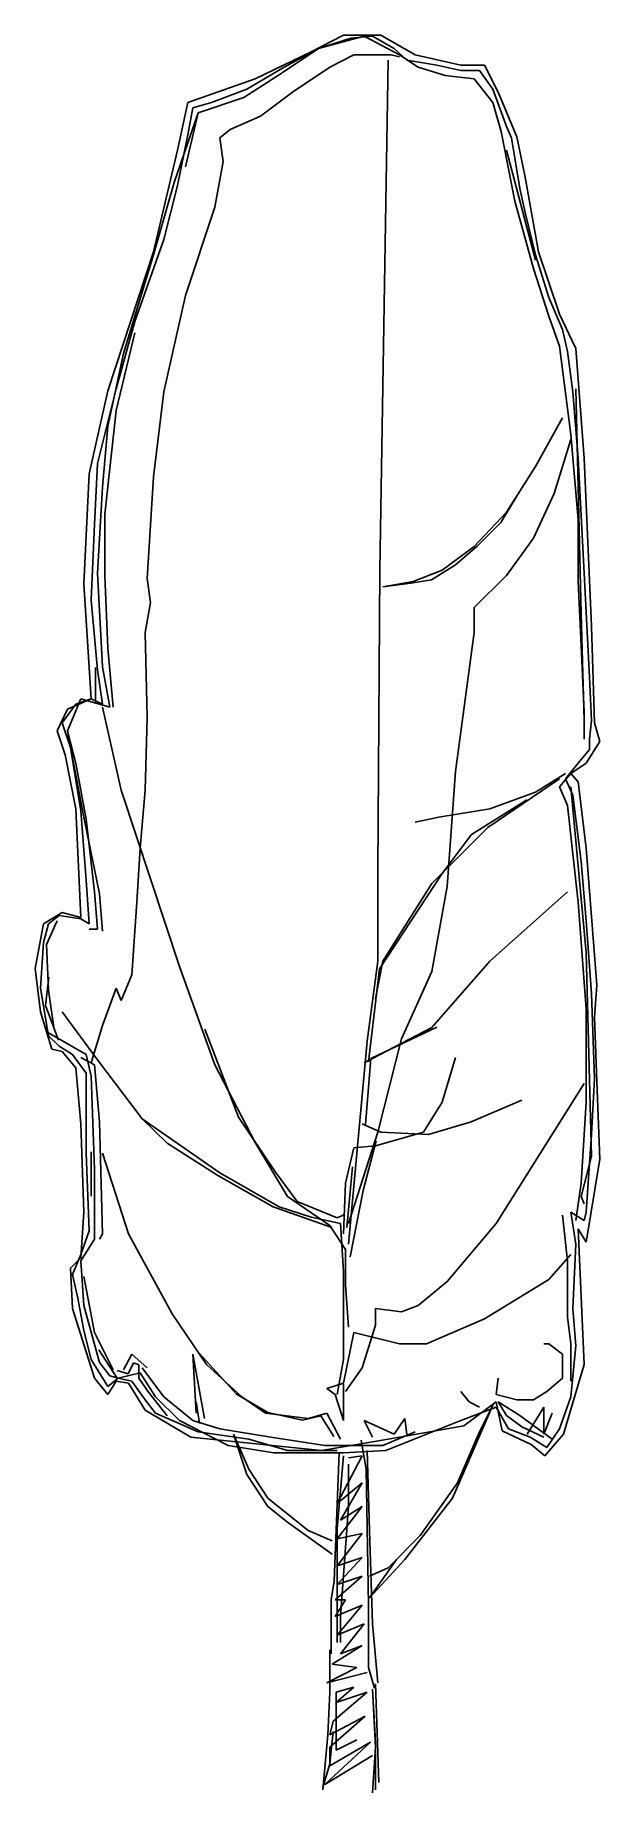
# Model space of a CAD drawing. Header units: millimetres. Extents: x 355.55 to 356.51, y 2522.44 to 2525.44.
import ezdxf

# ---------------------------------------------------------------- set-up
doc = ezdxf.new("R2010")
doc.units = ezdxf.units.MM
doc.header["$LTSCALE"] = 10
doc.layers.add('Vegetais', color=94, linetype='Continuous')

msp = doc.modelspace()

# ---------------------------------------------------------------- linework, layer by layer
at = {"layer": 'Vegetais'}
for p, q in [((356.015, 2525.4087), (356.0698, 2525.437)), ((356.0274, 2525.414), (356.1051, 2525.4353)), ((356.0274, 2525.414), (356.0822, 2525.4317)), ((356.0698, 2525.437), (356.1334, 2525.437)), ((356.0822, 2525.4317), (356.1193, 2525.4353)), ((356.1051, 2525.4353), (356.1652, 2525.4034)), ((356.1193, 2525.4353), (356.1564, 2525.414)), ((356.1334, 2525.437), (356.1917, 2525.4034)), ((355.9196, 2525.3628), (356.015, 2525.4087)), ((355.9638, 2525.3716), (356.0274, 2525.414)), ((355.9691, 2525.3822), (356.0274, 2525.414)), ((356.0468, 2525.3822), (356.0875, 2525.4034)), ((356.0875, 2525.4034), (356.1511, 2525.4034)), ((356.1511, 2525.4034), (356.1652, 2525.3999)), ((356.1564, 2525.414), (356.1776, 2525.3946)), ((356.1652, 2525.4034), (356.197, 2525.3822)), ((356.1917, 2525.4034), (356.2694, 2525.3858)), ((355.9002, 2525.331), (355.9638, 2525.3716)), ((355.9055, 2525.3451), (355.9691, 2525.3822)), ((355.9832, 2525.3398), (356.0468, 2525.3822)), ((356.1776, 2525.3946), (356.2288, 2525.3858)), ((356.197, 2525.3822), (356.2429, 2525.3681)), ((356.2288, 2525.3858), (356.2694, 2525.3769)), ((356.2694, 2525.3858), (356.3101, 2525.3858)), ((356.2694, 2525.3769), (356.3012, 2525.3769)), ((356.3012, 2525.3769), (356.3242, 2525.3451)), ((356.3101, 2525.3858), (356.333, 2525.3398)), ((355.8048, 2525.3222), (355.9196, 2525.3628)), ((355.8454, 2525.3222), (355.9055, 2525.3451)), ((356.2429, 2525.3681), (356.2924, 2525.3628)), ((356.2924, 2525.3628), (356.3242, 2525.3222)), ((356.3242, 2525.3451), (356.3472, 2525.2815)), ((355.7871, 2525.2409), (355.8048, 2525.3222)), ((355.8048, 2525.2674), (355.8136, 2525.3133)), ((355.8136, 2525.3133), (355.8454, 2525.3222)), ((355.8224, 2525.3045), (355.9002, 2525.331)), ((355.9284, 2525.2992), (355.9832, 2525.3398)), ((356.3242, 2525.3222), (356.3383, 2525.2727)), ((356.333, 2525.3398), (356.3648, 2525.2639)), ((355.7818, 2525.1861), (355.8224, 2525.3045)), ((355.8012, 2525.2126), (355.8224, 2525.3045)), ((355.8772, 2525.2762), (355.9284, 2525.2992)), ((356.3472, 2525.2815), (356.356, 2525.2621)), ((355.7871, 2525.1808), (355.8048, 2525.2674)), ((355.8595, 2525.2621), (355.8772, 2525.2762)), ((355.8648, 2525.2215), (355.8595, 2525.2621)), ((356.3383, 2525.2727), (356.3613, 2525.1543)), ((356.356, 2525.2621), (356.3701, 2525.1755)), ((356.3648, 2525.2639), (356.379, 2525.195)), ((355.7465, 2525.0678), (355.7871, 2525.2409)), ((355.8507, 2525.1437), (355.8648, 2525.2215)), ((356.3966, 2525.0536), (356.3472, 2525.2409)), ((356.379, 2525.195), (356.4019, 2525.0678)), ((355.7465, 2525.0625), (355.7818, 2525.1861)), ((355.7641, 2525.089), (355.7871, 2525.1808)), ((356.3701, 2525.1755), (356.379, 2525.1349)), ((355.8012, 2524.9936), (355.8507, 2525.1437)), ((356.3613, 2525.1543), (356.3931, 2525.0395)), ((356.379, 2525.1349), (356.3966, 2525.0625)), ((355.7147, 2524.9494), (355.7641, 2525.089)), ((355.6687, 2524.831), (355.7465, 2525.0678)), ((355.6952, 2524.8946), (355.7465, 2525.0625)), ((356.3966, 2525.0625), (356.4196, 2524.99)), ((356.4019, 2525.0678), (356.4373, 2524.9618)), ((356.3931, 2525.0395), (356.4196, 2524.9582)), ((355.7641, 2524.8292), (355.8012, 2524.9936)), ((356.4196, 2524.99), (356.4426, 2524.9353)), ((356.4196, 2524.9582), (356.4373, 2524.907)), ((356.4373, 2524.9618), (356.4655, 2524.9034)), ((355.6829, 2524.8345), (355.7147, 2524.9494)), ((355.6829, 2524.7974), (355.7147, 2524.93)), ((356.4426, 2524.9353), (356.4514, 2524.8981)), ((355.6687, 2524.7709), (355.6952, 2524.8946)), ((356.4373, 2524.907), (356.4567, 2524.7568)), ((356.4514, 2524.8981), (356.4602, 2524.8292)), ((356.4655, 2524.9034), (356.4797, 2524.7162)), ((355.6511, 2524.7073), (355.6829, 2524.8345)), ((356.4744, 2524.4512), (356.4655, 2524.8345)), ((355.6369, 2524.6897), (355.6687, 2524.831)), ((355.7465, 2524.6844), (355.7641, 2524.8292)), ((356.4602, 2524.8292), (356.4691, 2524.7162)), ((355.6634, 2524.6208), (355.6829, 2524.7974)), ((356.3966, 2524.702), (356.4426, 2524.7851)), ((355.6599, 2524.6667), (355.6687, 2524.7709)), ((356.4284, 2524.6561), (356.4567, 2524.748)), ((356.4567, 2524.7568), (356.4691, 2524.6119)), ((356.4691, 2524.7162), (356.4797, 2524.5201)), ((356.4797, 2524.7162), (356.492, 2524.43)), ((355.6281, 2524.5024), (355.6369, 2524.6897)), ((355.6458, 2524.6031), (355.6511, 2524.7073)), ((355.7359, 2524.5112), (355.7465, 2524.6844)), ((356.3472, 2524.6243), (356.3966, 2524.702)), ((355.6511, 2524.5201), (355.6599, 2524.6667)), ((356.3931, 2524.5801), (356.4284, 2524.6561)), ((355.6405, 2524.4741), (355.6458, 2524.6031)), ((355.6634, 2524.5165), (355.6634, 2524.6208)), ((356.4691, 2524.6119), (356.4691, 2524.5059)), ((356.3472, 2524.5165), (356.3931, 2524.5801)), ((355.6405, 2524.3063), (355.6281, 2524.5024)), ((355.6599, 2524.361), (355.6511, 2524.5201)), ((355.6687, 2524.3928), (355.6634, 2524.5165)), ((355.7412, 2524.4706), (355.7359, 2524.5112)), ((356.4691, 2524.5059), (356.4744, 2524.3964)), ((356.4797, 2524.5201), (356.4885, 2524.3434)), ((355.6511, 2524.3557), (355.6405, 2524.4741)), ((355.7323, 2524.4194), (355.7412, 2524.4706)), ((356.4797, 2524.2692), (356.4744, 2524.4512)), ((355.7359, 2524.2745), (355.7323, 2524.4194)), ((356.492, 2524.43), (356.4973, 2524.2656)), ((355.6776, 2524.2921), (355.6687, 2524.3928)), ((356.4744, 2524.3964), (356.4797, 2524.2833)), ((355.6477, 2524.3004), (355.6477, 2524.3594)), ((355.6599, 2524.2974), (355.6511, 2524.3557)), ((355.6723, 2524.2921), (355.6599, 2524.361)), ((356.4885, 2524.3434), (356.492, 2524.2692)), ((355.591, 2524.2656), (355.614, 2524.2974)), ((355.5998, 2524.2515), (355.6228, 2524.3063)), ((355.5998, 2524.2886), (355.6405, 2524.3063)), ((355.614, 2524.2974), (355.6405, 2524.3063)), ((355.6228, 2524.3063), (355.6723, 2524.2921)), ((355.6405, 2524.3063), (355.6599, 2524.2974)), ((355.5822, 2524.2515), (355.5998, 2524.2886)), ((355.6051, 2524.2232), (355.591, 2524.2656)), ((355.6917, 2524.1508), (355.6599, 2524.2921)), ((355.7323, 2524.1508), (355.7359, 2524.2745)), ((356.4797, 2524.2833), (356.4797, 2524.2374)), ((356.492, 2524.2692), (356.4885, 2524.2374)), ((356.4973, 2524.2656), (356.5062, 2524.2338)), ((355.5963, 2524.2109), (355.5822, 2524.2515)), ((355.6281, 2524.1049), (355.5998, 2524.2515)), ((355.614, 2524.1967), (355.5998, 2524.2515)), ((356.5062, 2524.2338), (356.4832, 2524.1967)), ((356.4885, 2524.2374), (356.4885, 2524.2197)), ((355.614, 2524.119), (355.5963, 2524.2109)), ((355.6228, 2524.1155), (355.6051, 2524.2232)), ((356.4885, 2524.2197), (356.4691, 2524.1967)), ((355.6316, 2524.1013), (355.614, 2524.1967)), ((356.4479, 2524.1791), (356.3966, 2524.1473)), ((356.4567, 2524.1791), (356.4373, 2524.1561)), ((356.4691, 2524.1967), (356.4479, 2524.1702)), ((356.4832, 2524.1967), (356.4567, 2524.1791)), ((356.4567, 2524.1791), (356.4691, 2524.1649)), ((355.7235, 2524.0519), (355.7323, 2524.1508)), ((356.4373, 2524.1561), (356.4514, 2524.1243)), ((356.4479, 2524.1702), (356.4602, 2524.142)), ((356.4832, 2523.8734), (356.4567, 2524.1561)), ((356.4691, 2524.1649), (356.4832, 2524.0519)), ((355.6228, 2523.9335), (355.614, 2524.119)), ((355.6316, 2523.9971), (355.6228, 2524.1155)), ((356.4514, 2524.1243), (356.4691, 2523.96)), ((356.4602, 2524.142), (356.4744, 2524.0289)), ((355.6546, 2523.9741), (355.6281, 2524.1049)), ((355.6458, 2523.9777), (355.6316, 2524.1013)), ((355.7182, 2523.96), (355.7235, 2524.0519)), ((356.4744, 2524.0289), (356.4832, 2523.9282)), ((356.4832, 2524.0519), (356.5009, 2523.8186)), ((355.6369, 2523.9229), (355.6316, 2523.9971)), ((355.6511, 2523.914), (355.6458, 2523.9777)), ((355.6599, 2523.9105), (355.6546, 2523.9741)), ((355.5592, 2523.9229), (355.591, 2523.9423)), ((355.568, 2523.9229), (355.5857, 2523.937)), ((355.5857, 2523.937), (355.6228, 2523.9317)), ((355.591, 2523.9423), (355.6228, 2523.9335)), ((355.7094, 2523.8363), (355.7182, 2523.96)), ((356.4691, 2523.96), (356.4832, 2523.778)), ((355.5451, 2523.8469), (355.5592, 2523.9229)), ((355.5592, 2523.8911), (355.568, 2523.9229)), ((355.5645, 2523.8875), (355.5822, 2523.9282)), ((355.6228, 2523.9317), (355.6369, 2523.9229)), ((355.6369, 2523.914), (355.6511, 2523.914)), ((356.4832, 2523.9282), (356.492, 2523.8045)), ((355.5539, 2523.8133), (355.5592, 2523.8911)), ((355.568, 2523.8098), (355.5645, 2523.8875)), ((356.492, 2523.5271), (356.4832, 2523.8734)), ((355.5539, 2523.7727), (355.5451, 2523.8469)), ((355.568, 2523.7321), (355.5539, 2523.8133)), ((355.5629, 2523.7838), (355.5684, 2523.8318)), ((355.6599, 2523.7497), (355.6829, 2523.8133)), ((355.6829, 2523.8133), (355.6917, 2523.7921)), ((355.6917, 2523.7921), (355.7094, 2523.8363)), ((356.5009, 2523.8186), (356.4973, 2523.7639)), ((355.585, 2523.7247), (355.5629, 2523.7838)), ((355.5769, 2523.7462), (355.568, 2523.8098)), ((356.492, 2523.8045), (356.4973, 2523.6596)), ((355.5733, 2523.7091), (355.5539, 2523.7727)), ((355.6511, 2523.6914), (355.591, 2523.7727)), ((356.4832, 2523.778), (356.4832, 2523.619)), ((356.4973, 2523.7639), (356.5009, 2523.6543)), ((355.6316, 2523.7003), (355.568, 2523.7374)), ((355.5857, 2523.7144), (355.568, 2523.7321)), ((355.6405, 2523.6861), (355.6599, 2523.7497)), ((355.591, 2523.7056), (355.5733, 2523.7091)), ((355.6087, 2523.7003), (355.5857, 2523.7144)), ((355.614, 2523.6773), (355.591, 2523.7056)), ((355.6316, 2523.6685), (355.6087, 2523.7003)), ((355.6458, 2523.6826), (355.6228, 2523.695)), ((355.6405, 2523.6632), (355.6316, 2523.7003)), ((355.6228, 2523.5819), (355.614, 2523.6773)), ((355.6316, 2523.5324), (355.6316, 2523.6685)), ((355.6546, 2523.5854), (355.6458, 2523.6826)), ((355.727, 2523.5907), (355.6511, 2523.6914)), ((355.6458, 2523.5042), (355.6405, 2523.6632)), ((356.3295, 2523.4123), (356.4797, 2523.6508)), ((356.4973, 2523.6596), (356.492, 2523.5642)), ((356.5009, 2523.6543), (356.5062, 2523.5218)), ((356.4832, 2523.619), (356.4744, 2523.4812)), ((355.6281, 2523.4317), (355.6228, 2523.5819)), ((355.6599, 2523.3946), (355.6546, 2523.5854)), ((355.7695, 2523.5495), (355.727, 2523.5907)), ((356.492, 2523.5642), (356.4832, 2523.4317)), ((355.6369, 2523.3999), (355.6316, 2523.5324)), ((355.6404, 2523.4591), (355.6404, 2523.5347)), ((355.7041, 2523.3946), (355.6599, 2523.5324)), ((356.4744, 2523.4582), (356.492, 2523.5271)), ((356.5062, 2523.5218), (356.4832, 2523.3805)), ((355.6458, 2523.3858), (355.6458, 2523.5042)), ((355.9503, 2523.4406), (355.8562, 2523.4941)), ((356.4744, 2523.4812), (356.4655, 2523.4176)), ((356.4797, 2523.4459), (356.4744, 2523.4582)), ((355.6228, 2523.354), (355.6281, 2523.4317)), ((356.4426, 2523.4264), (356.4514, 2523.3487)), ((356.4567, 2523.4317), (356.4655, 2523.3769)), ((356.4797, 2523.4176), (356.4567, 2523.4317)), ((356.4832, 2523.4317), (356.4797, 2523.4176)), ((355.6228, 2523.3593), (355.6369, 2523.3999)), ((355.6546, 2523.3858), (355.6599, 2523.3946)), ((355.7783, 2523.2586), (355.7041, 2523.3946)), ((356.2465, 2523.3133), (356.3295, 2523.4123)), ((356.4691, 2523.4034), (356.4797, 2523.172)), ((356.4832, 2523.3805), (356.4691, 2523.4034)), ((355.6228, 2523.3487), (355.6458, 2523.3858)), ((356.4655, 2523.3769), (356.4602, 2523.2674)), ((355.6051, 2523.3363), (355.6228, 2523.354)), ((355.6087, 2523.2674), (355.6051, 2523.3363)), ((355.6087, 2523.3257), (355.6228, 2523.3593)), ((355.6281, 2523.2727), (355.6228, 2523.3487)), ((356.4196, 2523.3169), (356.4567, 2523.3593)), ((356.4514, 2523.3487), (356.4514, 2523.2533)), ((355.6175, 2523.2851), (355.6087, 2523.3257)), ((355.6458, 2523.2268), (355.6281, 2523.3222)), ((356.3101, 2523.2497), (356.4196, 2523.3169)), ((355.6281, 2523.2303), (355.6175, 2523.2851)), ((355.6458, 2523.149), (355.6087, 2523.2674)), ((355.6546, 2523.1755), (355.6281, 2523.2727)), ((355.8366, 2523.172), (355.7783, 2523.2586)), ((356.2111, 2523.2073), (356.3101, 2523.2497)), ((356.4514, 2523.2533), (356.4567, 2523.2073)), ((356.4602, 2523.2674), (356.4655, 2523.2038)), ((355.6405, 2523.1808), (355.6281, 2523.2303)), ((355.6776, 2523.1632), (355.6458, 2523.2268)), ((355.6846, 2523.1491), (355.6533, 2523.1971)), ((355.7094, 2523.1897), (355.6952, 2523.1632)), ((355.7359, 2523.1667), (355.7094, 2523.1897)), ((355.8136, 2523.1897), (355.8189, 2523.089)), ((355.833, 2523.0801), (355.8136, 2523.1897)), ((355.8876, 2523.1214), (355.8193, 2523.1971)), ((356.4196, 2523.2073), (356.4108, 2523.2073)), ((356.4426, 2523.1897), (356.4196, 2523.2073)), ((356.4426, 2523.149), (356.4426, 2523.1897)), ((356.4567, 2523.2073), (356.4567, 2523.1437)), ((356.4655, 2523.2038), (356.4567, 2523.1172)), ((355.6687, 2523.1349), (355.6405, 2523.1808)), ((355.6723, 2523.1526), (355.6546, 2523.1755)), ((355.7031, 2523.1565), (355.6846, 2523.162)), ((355.7235, 2523.1579), (355.6864, 2523.149)), ((355.7123, 2523.1749), (355.7031, 2523.1565)), ((355.7215, 2523.1713), (355.7123, 2523.1749)), ((355.7215, 2523.1491), (355.7215, 2523.1713)), ((355.75, 2523.1172), (355.7235, 2523.1579)), ((355.7641, 2523.1172), (355.727, 2523.1667)), ((355.8966, 2523.1172), (355.8366, 2523.172)), ((356.4797, 2523.172), (356.4443, 2523.0536)), ((355.6687, 2523.1208), (355.6458, 2523.149)), ((355.6864, 2523.149), (355.6687, 2523.1349)), ((355.6829, 2523.1437), (355.6687, 2523.1208)), ((355.6864, 2523.149), (355.6723, 2523.1526)), ((355.7041, 2523.1402), (355.6829, 2523.1437)), ((355.7094, 2523.1437), (355.6864, 2523.149)), ((355.7323, 2523.0943), (355.7041, 2523.1402)), ((355.7323, 2523.1119), (355.7094, 2523.1437)), ((355.7381, 2523.1251), (355.7215, 2523.1491)), ((355.7695, 2523.0845), (355.7381, 2523.1251)), ((356.2836, 2523.1084), (356.2694, 2523.1261)), ((356.333, 2523.149), (356.3295, 2523.1208)), ((356.3931, 2523.1119), (356.4161, 2523.1261)), ((356.4161, 2523.1261), (356.4426, 2523.149)), ((355.75, 2523.089), (355.7323, 2523.1119)), ((355.7906, 2523.0766), (355.75, 2523.1172)), ((355.8136, 2523.0766), (355.7641, 2523.1172)), ((355.8248, 2523.0716), (355.8193, 2523.1085)), ((355.9411, 2523.0901), (355.8876, 2523.1214)), ((355.9373, 2523.089), (355.8966, 2523.1172)), ((356.3242, 2523.1031), (356.2553, 2522.9441)), ((356.3295, 2523.0996), (356.2694, 2523.0766)), ((356.3295, 2523.1084), (356.2747, 2523.0678)), ((356.3012, 2523.0996), (356.2836, 2523.1084)), ((356.3012, 2523.0572), (356.3242, 2523.1031)), ((356.3295, 2523.1208), (356.3648, 2523.1119)), ((356.3401, 2523.0589), (356.3295, 2523.1084)), ((356.3507, 2523.0625), (356.3295, 2523.0996)), ((356.333, 2523.1084), (356.3701, 2523.0854)), ((356.3472, 2523.0854), (356.333, 2523.1084)), ((356.3648, 2523.1119), (356.3931, 2523.1119)), ((356.3825, 2523.0536), (356.4108, 2523.0996)), ((356.4108, 2523.0996), (356.4108, 2523.0536)), ((356.4567, 2523.1172), (356.4373, 2523.0625)), ((355.8101, 2523.0483), (355.7323, 2523.0943)), ((355.8224, 2523.0572), (355.75, 2523.089)), ((355.8737, 2523.0342), (355.7906, 2523.0766)), ((355.8595, 2523.0625), (355.8136, 2523.0766)), ((356.3737, 2523.066), (356.3472, 2523.0854)), ((356.3701, 2523.0854), (356.4249, 2523.0448)), ((356.4108, 2523.0483), (356.3737, 2523.066)), ((356.4108, 2523.0536), (356.4249, 2523.089)), ((355.909, 2523.0448), (355.8224, 2523.0572)), ((355.9461, 2523.0483), (355.8595, 2523.0625)), ((355.8825, 2523.0536), (355.9055, 2522.9847)), ((355.909, 2522.9936), (355.8825, 2523.0536)), ((356.2641, 2522.9706), (356.3012, 2523.0572)), ((356.3896, 2523.036), (356.3401, 2523.0589)), ((356.3878, 2523.0483), (356.3507, 2523.0625)), ((356.4161, 2523.0307), (356.3878, 2523.0483)), ((356.4125, 2523.0165), (356.3896, 2523.036)), ((356.4443, 2523.0536), (356.4125, 2523.0165)), ((356.4373, 2523.0625), (356.4161, 2523.0307)), ((355.9514, 2523.0218), (355.8737, 2523.0342)), ((355.9055, 2522.9847), (355.9408, 2522.93)), ((355.9408, 2522.9441), (355.909, 2522.9936)), ((356.2005, 2522.8805), (356.2641, 2522.9706)), ((356.0097, 2522.8893), (355.9408, 2522.9441)), ((355.9408, 2522.93), (355.9744, 2522.9034)), ((356.2553, 2522.9441), (356.174, 2522.8398)), ((355.9744, 2522.9034), (356.0186, 2522.8716)), ((356.1458, 2522.8257), (356.2005, 2522.8805))]:
    msp.add_line(p, q, dxfattribs=at)
at = {"layer": 'Vegetais', "color": 34}
for p, q in [((356.1316, 2524.5254), (356.1458, 2525.3946)), ((356.3377, 2524.6066), (356.3654, 2524.6528)), ((356.2924, 2524.566), (356.3472, 2524.6243)), ((356.2972, 2524.5661), (356.3377, 2524.6066)), ((356.2376, 2524.5254), (356.2924, 2524.566)), ((356.2603, 2524.5347), (356.2972, 2524.5661)), ((356.2197, 2524.5089), (356.2603, 2524.5347)), ((356.1281, 2524.013), (356.1316, 2524.5254)), ((356.1369, 2524.4971), (356.1882, 2524.5059)), ((356.1369, 2524.4971), (356.1846, 2524.5033)), ((356.1846, 2524.5033), (356.2197, 2524.5089)), ((356.1882, 2524.5059), (356.2376, 2524.5254)), ((356.2924, 2524.4618), (356.3472, 2524.5165)), ((356.2924, 2524.4194), (356.2924, 2524.4618)), ((356.2606, 2524.1826), (356.2924, 2524.4194)), ((356.2465, 2523.9865), (356.2606, 2524.1826)), ((355.7906, 2523.8504), (355.6917, 2524.1508)), ((356.3154, 2524.0872), (356.4373, 2524.1702)), ((356.3966, 2524.1473), (356.3189, 2524.119)), ((356.3189, 2524.119), (356.2323, 2524.1049)), ((356.2879, 2524.0753), (356.382, 2524.1343)), ((356.2323, 2524.1049), (356.1917, 2524.096)), ((356.22, 2523.9918), (356.3154, 2524.0872)), ((356.2381, 2524.0089), (356.2879, 2524.0753)), ((356.1281, 2523.8593), (356.1281, 2524.013)), ((356.1311, 2523.8465), (356.2381, 2524.0089)), ((356.1369, 2523.8593), (356.22, 2523.9918)), ((356.22, 2523.8416), (356.2465, 2523.9865)), ((356.3189, 2523.8593), (356.4514, 2523.9777)), ((355.8507, 2523.6826), (355.7906, 2523.8504)), ((356.1104, 2523.7232), (356.1281, 2523.8593)), ((356.1127, 2523.6878), (356.1311, 2523.8465)), ((356.1246, 2523.7957), (356.1369, 2523.8593)), ((356.22, 2523.7462), (356.3189, 2523.8593)), ((356.1687, 2523.7268), (356.22, 2523.8416)), ((355.8913, 2523.5938), (355.8341, 2523.7432)), ((356.0786, 2523.3769), (356.1104, 2523.7232)), ((356.1051, 2523.6861), (356.22, 2523.7462)), ((356.1163, 2523.6934), (356.2289, 2523.7469)), ((356.1281, 2523.5678), (356.1687, 2523.7268)), ((356.1071, 2523.5808), (356.1163, 2523.6934)), ((356.2376, 2523.619), (356.2606, 2523.695)), ((355.9196, 2523.5501), (355.8507, 2523.6826)), ((356.2058, 2523.5678), (356.2376, 2523.619)), ((356.2871, 2523.5854), (356.3737, 2523.6225)), ((355.8595, 2523.4989), (355.727, 2523.5907)), ((355.954, 2523.4997), (355.8913, 2523.5938)), ((356.1016, 2523.5819), (356.1334, 2523.5678)), ((356.2147, 2523.5642), (356.2871, 2523.5854)), ((355.8562, 2523.4941), (355.7695, 2523.5495)), ((355.9744, 2523.4582), (355.9196, 2523.5501)), ((356.0786, 2523.4123), (356.1281, 2523.5678)), ((356.0875, 2523.5413), (356.1246, 2523.5448)), ((356.1034, 2523.4683), (356.1256, 2523.5532)), ((356.1246, 2523.5448), (356.2058, 2523.5678)), ((356.1334, 2523.5678), (356.2147, 2523.5642)), ((356.0733, 2523.4812), (356.0875, 2523.5413)), ((355.9602, 2523.4406), (355.8595, 2523.4989)), ((355.9909, 2523.4498), (355.954, 2523.4997)), ((356.0758, 2523.4056), (356.085, 2523.5089)), ((356.0468, 2523.4087), (355.9744, 2523.4582)), ((356.0698, 2523.3946), (356.0733, 2523.4812)), ((356.0813, 2523.3557), (356.1034, 2523.4683)), ((356.0499, 2523.4056), (355.9503, 2523.4406)), ((356.015, 2523.4229), (355.9602, 2523.4406)), ((356.0592, 2523.4222), (355.9909, 2523.4498)), ((356.0721, 2523.4277), (356.0592, 2523.4222)), ((356.0645, 2523.4123), (356.015, 2523.4229)), ((356.0733, 2523.3681), (356.0468, 2523.4087)), ((356.0698, 2523.331), (356.0645, 2523.4123)), ((356.0733, 2523.308), (356.0733, 2523.3681)), ((356.0698, 2523.1808), (356.0698, 2523.331)), ((356.0786, 2523.2356), (356.0733, 2523.308)), ((356.197, 2523.2727), (356.2465, 2523.3133)), ((356.1246, 2523.2674), (356.1687, 2523.2621)), ((356.1246, 2523.2391), (356.1246, 2523.2674)), ((356.1687, 2523.2621), (356.197, 2523.2727)), ((356.0698, 2523.1402), (356.0875, 2523.2268)), ((356.0875, 2523.2268), (356.1652, 2523.2073)), ((356.1016, 2523.1667), (356.1246, 2523.2391)), ((356.1652, 2523.2073), (356.2111, 2523.2073)), ((356.0592, 2523.1208), (356.0698, 2523.1808)), ((356.0733, 2523.1261), (356.1016, 2523.1667)), ((356.0415, 2523.1314), (356.0698, 2523.1402)), ((356.0557, 2523.1208), (356.0415, 2523.1314)), ((356.0698, 2523.0766), (356.0698, 2523.1384)), ((356.0698, 2523.0766), (356.0557, 2523.1208)), ((356.0097, 2523.0801), (355.9373, 2523.089)), ((356.0001, 2523.0772), (355.9411, 2523.0901)), ((356.0315, 2523.0845), (356.0001, 2523.0772)), ((356.0415, 2523.089), (356.0097, 2523.0801)), ((356.0536, 2523.0495), (356.0315, 2523.0845)), ((356.0645, 2523.0448), (356.0415, 2523.089)), ((356.1051, 2523.0766), (356.1564, 2523.0536)), ((356.1193, 2523.0483), (356.1051, 2523.0766)), ((356.2694, 2523.0766), (356.1422, 2523.0254)), ((356.2747, 2523.0678), (356.1458, 2523.0448)), ((356.1564, 2523.0536), (356.174, 2523.0801)), ((356.174, 2523.0801), (356.1776, 2523.0536)), ((356.0327, 2523.0254), (355.8101, 2523.0483)), ((355.9744, 2523.0254), (355.909, 2523.0448)), ((356.038, 2523.0342), (355.9461, 2523.0483)), ((356.1458, 2523.0448), (356.0327, 2523.0254)), ((356.0998, 2523.043), (356.1087, 2522.9936)), ((356.1917, 2523.0572), (356.1369, 2523.0342)), ((356.0698, 2523.0218), (355.9514, 2523.0218)), ((356.0592, 2523.0254), (355.9744, 2523.0254)), ((356.1369, 2523.0342), (356.038, 2523.0342)), ((356.0539, 2522.8027), (356.0627, 2523.0218)), ((356.0698, 2523.0165), (356.0592, 2522.8928)), ((356.0592, 2522.9353), (356.1016, 2523.0165)), ((356.1422, 2523.0254), (356.0698, 2523.0218)), ((356.1016, 2523.0165), (356.0786, 2523.013)), ((356.1104, 2523.0254), (356.114, 2522.8893)), ((356.0786, 2522.93), (356.0786, 2523.0024)), ((356.1087, 2522.9936), (356.1122, 2522.7621)), ((356.1016, 2522.9706), (356.0592, 2522.9353)), ((356.0645, 2522.907), (356.1016, 2522.9706)), ((356.0592, 2522.8752), (356.1016, 2522.93)), ((356.0645, 2522.7427), (356.0786, 2522.93)), ((356.1016, 2522.93), (356.0645, 2522.907)), ((356.0504, 2522.8716), (356.0097, 2522.8893)), ((356.0592, 2522.8928), (356.0592, 2522.6985)), ((356.114, 2522.8893), (356.1193, 2522.7303)), ((356.0186, 2522.8716), (356.0504, 2522.8487)), ((356.1016, 2522.884), (356.0592, 2522.8752)), ((356.0592, 2522.8292), (356.1016, 2522.884)), ((356.1016, 2522.8434), (356.0592, 2522.8292)), ((356.0592, 2522.7974), (356.1016, 2522.8434)), ((356.114, 2522.7745), (356.1599, 2522.8398)), ((356.174, 2522.8398), (356.114, 2522.7745)), ((356.114, 2522.8116), (356.1458, 2522.8257)), ((356.0486, 2522.7709), (356.0539, 2522.8027)), ((356.0557, 2522.7709), (356.1016, 2522.8116)), ((356.1016, 2522.8116), (356.0592, 2522.7974)), ((356.0486, 2522.6791), (356.0486, 2522.7709)), ((356.0733, 2522.7709), (356.0557, 2522.7709)), ((356.0557, 2522.7427), (356.0733, 2522.7709)), ((356.1016, 2522.7621), (356.0557, 2522.7427)), ((356.0592, 2522.7109), (356.1016, 2522.7621)), ((356.0645, 2522.6985), (356.0645, 2522.7427)), ((356.1122, 2522.7621), (356.1122, 2522.6561)), ((356.1051, 2522.7303), (356.0592, 2522.7109)), ((356.0645, 2522.6791), (356.1051, 2522.7303)), ((356.1193, 2522.7303), (356.1281, 2522.6296)), ((356.0468, 2522.6861), (356.0468, 2522.6137)), ((356.0504, 2522.6614), (356.1016, 2522.6932)), ((356.1016, 2522.6932), (356.0645, 2522.6791)), ((356.0415, 2522.6296), (356.0928, 2522.6561)), ((356.1104, 2522.6473), (356.0415, 2522.6296)), ((356.0928, 2522.6561), (356.0504, 2522.6614)), ((356.1122, 2522.6561), (356.1228, 2522.6208)), ((356.0875, 2522.6225), (356.0574, 2522.6137)), ((356.0574, 2522.596), (356.0875, 2522.6225)), ((356.1246, 2522.5289), (356.1193, 2522.619)), ((356.1246, 2522.5201), (356.1193, 2522.619)), ((356.1246, 2522.6278), (356.1299, 2522.46)), ((356.0468, 2522.6137), (356.0433, 2522.5413)), ((356.0521, 2522.5642), (356.1104, 2522.6137)), ((356.0574, 2522.6137), (356.0574, 2522.5148)), ((356.1104, 2522.6137), (356.0574, 2522.596)), ((356.1069, 2522.5731), (356.0468, 2522.5413)), ((356.0468, 2522.5201), (356.1069, 2522.5731)), ((356.0468, 2522.5413), (356.0521, 2522.5642)), ((356.0433, 2522.5413), (356.0345, 2522.4476)), ((356.038, 2522.4565), (356.1157, 2522.5289)), ((356.0468, 2522.4918), (356.0521, 2522.5466)), ((356.1157, 2522.5289), (356.0468, 2522.4883)), ((356.0574, 2522.5148), (356.0928, 2522.5324)), ((356.1246, 2522.4476), (356.1246, 2522.5289)), ((356.1193, 2522.5059), (356.038, 2522.4565)), ((356.0468, 2522.4883), (356.0468, 2522.5201)), ((356.1193, 2522.4423), (356.1246, 2522.5201)), ((356.0345, 2522.4512), (356.0468, 2522.4918))]:
    msp.add_line(p, q, dxfattribs=at)

doc.saveas('drawing.dxf')
